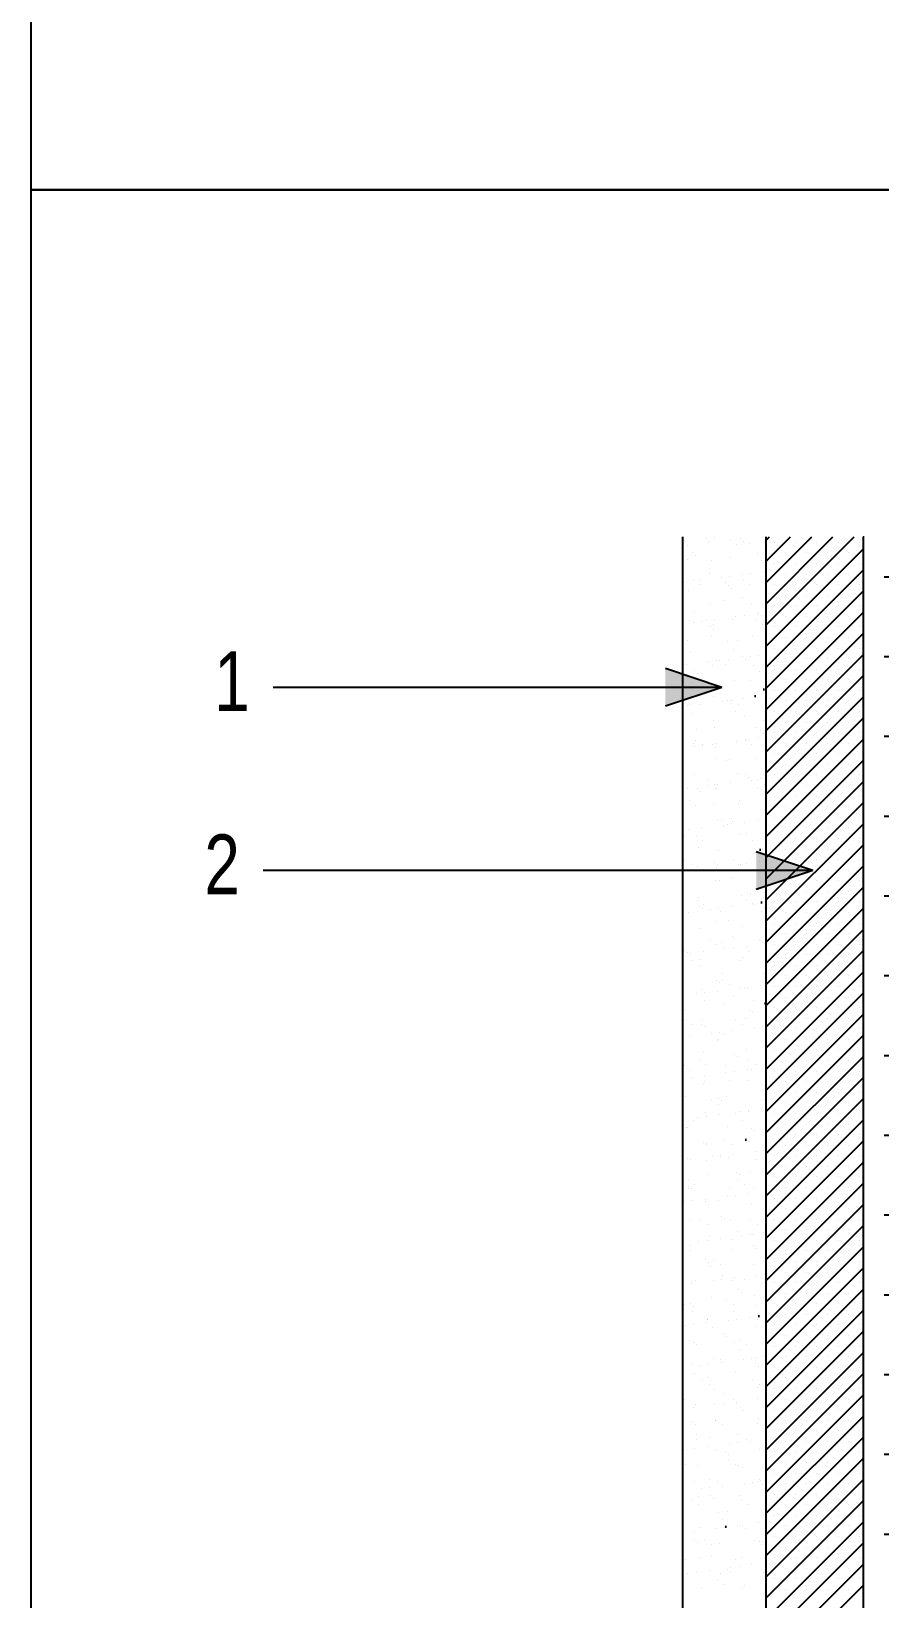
# Model space of a CAD drawing. Header units: millimetres. Extents: x 3395 to 31170, y 2853 to 7104.
# Drawn here: x 3395.3 to 3511.5, y 5265.1 to 5479.7 of the extents above; entities that cross this region are included whole.
import ezdxf

# ---------------------------------------------------------------- set-up
doc = ezdxf.new("R2010")
doc.units = ezdxf.units.MM
doc.linetypes.add('DASHED', pattern=[19.05, 12.7, -6.35])
doc.linetypes.add('SOLID_LINE', pattern=[0])
doc.layers.add('AHAT', color=4, linetype='Continuous', lineweight=30)
for name, color, linetype in [('KIRMIM', 1, 'Continuous'), ('MIMARI', 2, 'SOLID_LINE'), ('YAZI', 7, 'Continuous')]:
    doc.layers.add(name, color=color, linetype=linetype)
doc.styles.add('2', font='wturkce.shx', dxfattribs={"height": 0.2})

msp = doc.modelspace()

# ---------------------------------------------------------------- hatches: boundary and pattern name
at = {"layer": 'AHAT', "linetype": 'Continuous'}
h = msp.add_hatch(dxfattribs=at)
h.set_pattern_fill('AR-SAND,_I', color=256, scale=10.919483, style=2)
h.set_pattern_definition([(37.5, (-5190.734, 1700.637), (-0.687855, 21.03992), [0, -16.597614, 0, -18.56312, 0, -17.74416]), (7.5, (-5190.734, 1700.637), (19.32505, 30.816375), [0, -8.953976, 0, -14.95969, 0, -5.732728]), (327.5, (-5204.165, 1700.637), (34.004818, 0.061794), [0, -5.45974, 0, -19.65507, 0, -25.660784]), (317.5, (-5204.165, 1700.637), (32.82535, 9.58376), [0, -2.72987, 0, -12.88499, 0, -14.7413])])
edge = h.paths.add_edge_path()
edge.add_line((3484.47, 5174.59), (3495.9, 5174.59))
edge.add_line((3473.28, 5187.65), (3473.28, 5174.59))
edge.add_line((3473.28, 5187.65), (3484.47, 5187.65))
edge.add_line((3484.47, 5422.03), (3495.9, 5422.03))
edge.add_line((3473.28, 5174.59), (3484.47, 5174.59))
edge.add_line((3484.47, 5422.03), (3484.47, 5174.59))
edge.add_line((3495.9, 5422.03), (3495.9, 5174.9))
at = {"layer": 'KIRMIM', "linetype": 'Continuous'}
h = msp.add_hatch(dxfattribs=at)
h.set_pattern_fill('CROSS,_I', color=256, scale=21.838965, style=2)
h.set_pattern_definition([(0, (-5190.7337, 1692.3864), (5.4597413, 5.4597413), [2.7298707, -8.189612]), (90, (-5189.369, 1691.0215), (-5.4597413, 5.4597413), [2.7298707, -8.189612])])
edge = h.paths.add_edge_path()
edge.add_line((3616.93, 5413.77), (3616.93, 5172.73))
edge.add_line((3509.22, 5413.77), (3509.22, 5166.65))
at = {"layer": 'MIMARI', "linetype": 'Continuous'}
for points in [[(3482.15, 5392.44), (3482.15, 5387.28), (3489.89, 5389.86)], [(3494.58, 5367.37), (3494.58, 5362.21), (3502.32, 5364.79)]]:
    msp.add_hatch(color=256, dxfattribs=at).paths.add_polyline_path(points)

# ---------------------------------------------------------------- linework, layer by layer
at = {"layer": 'KIRMIM', "linetype": 'DASHED', "ltscale": 100}
for p, q in [((3484.47, 5410.47), (3484.47, 5174.59)), ((3495.9, 5410.47), (3495.9, 5174.9))]:
    msp.add_line(p, q, dxfattribs=at)
at = {"layer": 'MIMARI', "linetype": 'Continuous'}
for p, q in [((3484.81, 5409.91), (3484.81, 5409.91)), ((3485.15, 5409.36), (3485.15, 5409.36)), ((3487.78, 5410.3), (3487.78, 5410.3)), ((3488.08, 5409.66), (3488.08, 5409.66)), ((3488.92, 5410.45), (3488.92, 5410.45)), ((3491.03, 5409.95), (3491.03, 5409.95)), ((3491.95, 5409.37), (3491.95, 5409.37)), ((3492.47, 5410.24), (3492.47, 5410.24)), ((3492.87, 5409.87), (3492.87, 5409.87)), ((3493.66, 5409.63), (3493.66, 5409.63)), ((3495.9, 5407.08), (3499.3, 5410.47)), ((3495.9, 5404.18), (3502.19, 5410.47)), ((3495.9, 5401.28), (3505.09, 5410.47)), ((3495.9, 5398.39), (3507.99, 5410.47)), ((3495.9, 5409.97), (3496.4, 5410.47)), ((3495.9, 5395.49), (3509.22, 5408.81)), ((3497.11, 5409.73), (3497.11, 5409.73)), ((3500, 5409.73), (3500, 5409.73)), ((3502.9, 5409.73), (3502.9, 5409.73)), ((3505.8, 5409.73), (3505.8, 5409.73)), ((3508.69, 5409.73), (3508.69, 5409.73)), ((3485.13, 5407.4), (3485.13, 5407.4)), ((3485.9, 5408.32), (3485.9, 5408.32)), ((3486.3, 5407.96), (3486.3, 5407.96)), ((3488.47, 5407.24), (3488.47, 5407.24)), ((3491.03, 5407.61), (3491.03, 5407.61)), ((3494.77, 5408.13), (3494.77, 5408.13)), ((3495.27, 5407.26), (3495.27, 5407.26)), ((3497.11, 5406.83), (3497.11, 5406.83)), ((3498.56, 5408.28), (3498.56, 5408.28)), ((3500, 5406.83), (3500, 5406.83)), ((3501.45, 5408.28), (3501.45, 5408.28)), ((3502.9, 5406.83), (3502.9, 5406.83)), ((3504.35, 5408.28), (3504.35, 5408.28)), ((3505.8, 5406.83), (3505.8, 5406.83)), ((3507.24, 5408.28), (3507.24, 5408.28)), ((3508.69, 5406.83), (3508.69, 5406.83)), ((3485.05, 5404.29), (3485.05, 5404.29)), ((3485.99, 5404.47), (3485.99, 5404.47)), ((3486.83, 5404.52), (3486.83, 5404.52)), ((3488.2, 5406.21), (3488.2, 5406.21)), ((3488.21, 5405.45), (3488.21, 5405.45)), ((3489.79, 5404.91), (3489.79, 5404.91)), ((3490.38, 5404.22), (3490.38, 5404.22)), ((3490.93, 5405.06), (3490.93, 5405.06)), ((3492.71, 5405.29), (3492.71, 5405.29)), ((3492.79, 5404.49), (3492.79, 5404.49)), ((3493.8, 5405.42), (3493.8, 5405.42)), ((3495.67, 5405.68), (3495.67, 5405.68)), ((3495.9, 5392.6), (3509.22, 5405.91)), ((3498.56, 5405.38), (3498.56, 5405.38)), ((3501.45, 5405.38), (3501.45, 5405.38)), ((3504.35, 5405.38), (3504.35, 5405.38)), ((3507.24, 5405.38), (3507.24, 5405.38)), ((3485.27, 5403.19), (3485.27, 5403.19)), ((3486.91, 5403.89), (3486.91, 5403.89)), ((3490.78, 5403.85), (3490.78, 5403.85)), ((3491.17, 5403.4), (3491.17, 5403.4)), ((3492.68, 5402.11), (3492.68, 5402.11)), ((3493.71, 5403.9), (3493.71, 5403.9)), ((3495.9, 5389.7), (3509.22, 5403.02)), ((3497.11, 5403.94), (3497.11, 5403.94)), ((3498.56, 5402.49), (3498.56, 5402.49)), ((3500, 5403.94), (3500, 5403.94)), ((3501.45, 5402.49), (3501.45, 5402.49)), ((3502.9, 5403.94), (3502.9, 5403.94)), ((3504.35, 5402.49), (3504.35, 5402.49)), ((3505.8, 5403.94), (3505.8, 5403.94)), ((3507.24, 5402.49), (3507.24, 5402.49)), ((3508.69, 5403.94), (3508.69, 5403.94)), ((3486.11, 5400.2), (3486.11, 5400.2)), ((3488.35, 5401.24), (3488.35, 5401.24)), ((3490.23, 5401.77), (3490.23, 5401.77)), ((3493.94, 5401.21), (3493.94, 5401.21)), ((3494.85, 5400.12), (3494.85, 5400.12)), ((3495.9, 5386.81), (3509.22, 5400.12)), ((3497.11, 5401.04), (3497.11, 5401.04)), ((3500, 5401.04), (3500, 5401.04)), ((3502.9, 5401.04), (3502.9, 5401.04)), ((3505.8, 5401.04), (3505.8, 5401.04)), ((3508.69, 5401.04), (3508.69, 5401.04)), ((3485.41, 5398.98), (3485.41, 5398.98)), ((3485.93, 5398.75), (3485.93, 5398.75)), ((3487.06, 5398.9), (3487.06, 5398.9)), ((3487.76, 5399), (3487.76, 5399)), ((3488.29, 5398.2), (3488.29, 5398.2)), ((3488.68, 5398.42), (3488.68, 5398.42)), ((3488.69, 5397.84), (3488.69, 5397.84)), ((3488.84, 5399.13), (3488.84, 5399.13)), ((3491.3, 5399.19), (3491.3, 5399.19)), ((3491.81, 5399.52), (3491.81, 5399.52)), ((3492.94, 5399.67), (3492.94, 5399.67)), ((3494.56, 5399.02), (3494.56, 5399.02)), ((3494.72, 5399.9), (3494.72, 5399.9)), ((3495.26, 5399.75), (3495.26, 5399.75)), ((3495.48, 5398.43), (3495.48, 5398.43)), ((3497.11, 5398.15), (3497.11, 5398.15)), ((3498.56, 5399.59), (3498.56, 5399.59)), ((3500, 5398.15), (3500, 5398.15)), ((3501.45, 5399.59), (3501.45, 5399.59)), ((3502.9, 5398.15), (3502.9, 5398.15)), ((3504.35, 5399.59), (3504.35, 5399.59)), ((3505.8, 5398.15), (3505.8, 5398.15)), ((3507.24, 5399.59), (3507.24, 5399.59)), ((3508.69, 5398.15), (3508.69, 5398.15)), ((3485.19, 5396.29), (3485.19, 5396.29)), ((3488.49, 5397.03), (3488.49, 5397.03)), ((3490.59, 5396.09), (3490.59, 5396.09)), ((3491.99, 5396.31), (3491.99, 5396.31)), ((3494.08, 5397.01), (3494.08, 5397.01)), ((3495.9, 5383.91), (3509.22, 5397.23)), ((3498.56, 5396.7), (3498.56, 5396.7)), ((3501.45, 5396.7), (3501.45, 5396.7)), ((3504.35, 5396.7), (3504.35, 5396.7)), ((3507.24, 5396.7), (3507.24, 5396.7)), ((3485.54, 5394.77), (3485.54, 5394.77)), ((3489.08, 5393.51), (3489.08, 5393.51)), ((3489.52, 5393.54), (3489.52, 5393.54)), ((3490.85, 5393.74), (3490.85, 5393.74)), ((3491.44, 5394.99), (3491.44, 5394.99)), ((3492.76, 5394.1), (3492.76, 5394.1)), ((3493.17, 5393.73), (3493.17, 5393.73)), ((3493.82, 5394.13), (3493.82, 5394.13)), ((3494.96, 5394.28), (3494.96, 5394.28)), ((3495.9, 5381.02), (3509.22, 5394.33)), ((3497.11, 5395.25), (3497.11, 5395.25)), ((3498.56, 5393.8), (3498.56, 5393.8)), ((3500, 5395.25), (3500, 5395.25)), ((3501.45, 5393.8), (3501.45, 5393.8)), ((3502.9, 5395.25), (3502.9, 5395.25)), ((3504.35, 5393.8), (3504.35, 5393.8)), ((3505.8, 5395.25), (3505.8, 5395.25)), ((3507.24, 5393.8), (3507.24, 5393.8)), ((3508.69, 5395.25), (3508.69, 5395.25)), ((3489.89, 5389.86), (3482.15, 5392.44)), ((3484.98, 5392.97), (3484.98, 5392.97)), ((3486.2, 5392.19), (3486.2, 5392.19)), ((3486.6, 5391.82), (3486.6, 5391.82)), ((3487.94, 5393.36), (3487.94, 5393.36)), ((3488.63, 5392.83), (3488.63, 5392.83)), ((3490.44, 5392.95), (3490.44, 5392.95)), ((3494.21, 5392.8), (3494.21, 5392.8)), ((3495.07, 5391.99), (3495.07, 5391.99)), ((3495.9, 5378.12), (3509.22, 5391.44)), ((3497.11, 5392.36), (3497.11, 5392.36)), ((3500, 5392.36), (3500, 5392.36)), ((3502.9, 5392.36), (3502.9, 5392.36)), ((3505.8, 5392.36), (3505.8, 5392.36)), ((3508.69, 5392.36), (3508.69, 5392.36)), ((3489.89, 5389.86), (3428.43, 5389.86)), ((3489.89, 5389.86), (3482.15, 5387.28)), ((3485.68, 5390.57), (3485.68, 5390.57)), ((3486.96, 5390.82), (3486.96, 5390.82)), ((3488.5, 5390.08), (3488.5, 5390.08)), ((3491.58, 5390.78), (3491.58, 5390.78)), ((3493.76, 5390.84), (3493.76, 5390.84)), ((3497.11, 5389.46), (3497.11, 5389.46)), ((3498.56, 5390.91), (3498.56, 5390.91)), ((3500, 5389.46), (3500, 5389.46)), ((3501.45, 5390.91), (3501.45, 5390.91)), ((3502.9, 5389.46), (3502.9, 5389.46)), ((3504.35, 5390.91), (3504.35, 5390.91)), ((3505.8, 5389.46), (3505.8, 5389.46)), ((3507.24, 5390.91), (3507.24, 5390.91)), ((3508.69, 5389.46), (3508.69, 5389.46)), ((3484.48, 5388.06), (3484.48, 5388.06)), ((3485.21, 5387.34), (3485.21, 5387.34)), ((3485.4, 5387.47), (3485.4, 5387.47)), ((3486.99, 5387.58), (3486.99, 5387.58)), ((3488.76, 5388.62), (3488.76, 5388.62)), ((3489.96, 5387.97), (3489.96, 5387.97)), ((3490.68, 5388.08), (3490.68, 5388.08)), ((3491.08, 5387.72), (3491.08, 5387.72)), ((3491.09, 5388.12), (3491.09, 5388.12)), ((3491.28, 5388.07), (3491.28, 5388.07)), ((3492.21, 5387.48), (3492.21, 5387.48)), ((3492.87, 5388.35), (3492.87, 5388.35)), ((3494.35, 5388.59), (3494.35, 5388.59)), ((3495.83, 5388.74), (3495.83, 5388.74)), ((3495.9, 5375.23), (3509.22, 5388.54)), ((3498.56, 5388.01), (3498.56, 5388.01)), ((3501.45, 5388.01), (3501.45, 5388.01)), ((3504.35, 5388.01), (3504.35, 5388.01)), ((3507.24, 5388.01), (3507.24, 5388.01)), ((3484.51, 5385.8), (3484.51, 5385.8)), ((3485.82, 5386.36), (3485.82, 5386.36)), ((3488.72, 5385.36), (3488.72, 5385.36)), ((3491.72, 5386.57), (3491.72, 5386.57)), ((3492.98, 5385.97), (3492.98, 5385.97)), ((3495.52, 5385.37), (3495.52, 5385.37)), ((3495.9, 5372.33), (3509.22, 5385.64)), ((3497.11, 5386.56), (3497.11, 5386.56)), ((3498.56, 5385.12), (3498.56, 5385.12)), ((3500, 5386.56), (3500, 5386.56)), ((3501.45, 5385.12), (3501.45, 5385.12)), ((3502.9, 5386.56), (3502.9, 5386.56)), ((3504.35, 5385.12), (3504.35, 5385.12)), ((3505.8, 5386.56), (3505.8, 5386.56)), ((3507.24, 5385.12), (3507.24, 5385.12)), ((3508.69, 5386.56), (3508.69, 5386.56)), ((3486.41, 5384.06), (3486.41, 5384.06)), ((3488.9, 5384.41), (3488.9, 5384.41)), ((3494.49, 5384.38), (3494.49, 5384.38)), ((3494.88, 5382.96), (3494.88, 5382.96)), ((3495.15, 5383.98), (3495.15, 5383.98)), ((3495.55, 5383.61), (3495.55, 5383.61)), ((3497.11, 5383.67), (3497.11, 5383.67)), ((3500, 5383.67), (3500, 5383.67)), ((3502.9, 5383.67), (3502.9, 5383.67)), ((3505.8, 5383.67), (3505.8, 5383.67)), ((3508.69, 5383.67), (3508.69, 5383.67)), ((3485.96, 5382.15), (3485.96, 5382.15)), ((3486.09, 5381.8), (3486.09, 5381.8)), ((3486.25, 5382.59), (3486.25, 5382.59)), ((3487.17, 5382), (3487.17, 5382)), ((3487.23, 5381.95), (3487.23, 5381.95)), ((3488.59, 5382.07), (3488.59, 5382.07)), ((3488.99, 5381.7), (3488.99, 5381.7)), ((3489, 5382.19), (3489, 5382.19)), ((3491.86, 5382.36), (3491.86, 5382.36)), ((3491.97, 5382.58), (3491.97, 5382.58)), ((3493.05, 5382.6), (3493.05, 5382.6)), ((3493.11, 5382.73), (3493.11, 5382.73)), ((3493.97, 5382.01), (3493.97, 5382.01)), ((3495.9, 5369.43), (3509.22, 5382.75)), ((3497.11, 5380.77), (3497.11, 5380.77)), ((3498.56, 5382.22), (3498.56, 5382.22)), ((3500, 5380.77), (3500, 5380.77)), ((3501.45, 5382.22), (3501.45, 5382.22)), ((3502.9, 5380.77), (3502.9, 5380.77)), ((3504.35, 5382.22), (3504.35, 5382.22)), ((3505.8, 5380.77), (3505.8, 5380.77)), ((3507.24, 5382.22), (3507.24, 5382.22)), ((3508.69, 5380.77), (3508.69, 5380.77)), ((3489.04, 5380.2), (3489.04, 5380.2)), ((3490.48, 5379.89), (3490.48, 5379.89)), ((3490.89, 5379.96), (3490.89, 5379.96)), ((3494.63, 5380.17), (3494.63, 5380.17)), ((3495.9, 5366.54), (3509.22, 5379.85)), ((3498.56, 5379.33), (3498.56, 5379.33)), ((3501.45, 5379.33), (3501.45, 5379.33)), ((3504.35, 5379.33), (3504.35, 5379.33)), ((3507.24, 5379.33), (3507.24, 5379.33)), ((3486.09, 5377.94), (3486.09, 5377.94)), ((3488.01, 5377.12), (3488.01, 5377.12)), ((3488.1, 5376.42), (3488.1, 5376.42)), ((3488.93, 5376.53), (3488.93, 5376.53)), ((3489.24, 5376.57), (3489.24, 5376.57)), ((3491.02, 5376.8), (3491.02, 5376.8)), ((3491.99, 5378.15), (3491.99, 5378.15)), ((3493.06, 5377.96), (3493.06, 5377.96)), ((3493.47, 5377.6), (3493.47, 5377.6)), ((3493.98, 5377.19), (3493.98, 5377.19)), ((3494.81, 5377.13), (3494.81, 5377.13)), ((3495.12, 5377.34), (3495.12, 5377.34)), ((3495.73, 5376.54), (3495.73, 5376.54)), ((3495.9, 5363.64), (3509.22, 5376.96)), ((3497.11, 5377.88), (3497.11, 5377.88)), ((3498.56, 5376.43), (3498.56, 5376.43)), ((3500, 5377.88), (3500, 5377.88)), ((3501.45, 5376.43), (3501.45, 5376.43)), ((3502.9, 5377.88), (3502.9, 5377.88)), ((3504.35, 5376.43), (3504.35, 5376.43)), ((3505.8, 5377.88), (3505.8, 5377.88)), ((3507.24, 5376.43), (3507.24, 5376.43)), ((3508.69, 5377.88), (3508.69, 5377.88)), ((3485.14, 5376.02), (3485.14, 5376.02)), ((3485.45, 5374.41), (3485.45, 5374.41)), ((3486.5, 5376.05), (3486.5, 5376.05)), ((3486.9, 5375.68), (3486.9, 5375.68)), ((3489.18, 5375.99), (3489.18, 5375.99)), ((3492.25, 5374.42), (3492.25, 5374.42)), ((3494.76, 5375.97), (3494.76, 5375.97)), ((3495.37, 5375.85), (3495.37, 5375.85)), ((3497.11, 5374.98), (3497.11, 5374.98)), ((3500, 5374.98), (3500, 5374.98)), ((3502.9, 5374.98), (3502.9, 5374.98)), ((3505.8, 5374.98), (3505.8, 5374.98)), ((3508.69, 5374.98), (3508.69, 5374.98)), ((3486.23, 5373.73), (3486.23, 5373.73)), ((3488.8, 5373.94), (3488.8, 5373.94)), ((3492.13, 5373.95), (3492.13, 5373.95)), ((3495.9, 5360.75), (3509.22, 5374.06)), ((3497.11, 5372.09), (3497.11, 5372.09)), ((3498.56, 5373.53), (3498.56, 5373.53)), ((3500, 5372.09), (3500, 5372.09)), ((3501.45, 5373.53), (3501.45, 5373.53)), ((3502.9, 5372.09), (3502.9, 5372.09)), ((3504.35, 5373.53), (3504.35, 5373.53)), ((3505.8, 5372.09), (3505.8, 5372.09)), ((3507.24, 5373.53), (3507.24, 5373.53)), ((3508.69, 5372.09), (3508.69, 5372.09)), ((3485.38, 5370.4), (3485.38, 5370.4)), ((3487.15, 5370.64), (3487.15, 5370.64)), ((3489.31, 5371.79), (3489.31, 5371.79)), ((3489.77, 5371.65), (3489.77, 5371.65)), ((3490.12, 5371.03), (3490.12, 5371.03)), ((3490.7, 5371.06), (3490.7, 5371.06)), ((3490.97, 5371.95), (3490.97, 5371.95)), ((3491.25, 5371.18), (3491.25, 5371.18)), ((3491.38, 5371.58), (3491.38, 5371.58)), ((3493.03, 5371.41), (3493.03, 5371.41)), ((3494.9, 5371.76), (3494.9, 5371.76)), ((3495.9, 5357.85), (3509.22, 5371.17)), ((3498.56, 5370.64), (3498.56, 5370.64)), ((3501.45, 5370.64), (3501.45, 5370.64)), ((3504.35, 5370.64), (3504.35, 5370.64)), ((3507.24, 5370.64), (3507.24, 5370.64)), ((3484.81, 5369.66), (3484.81, 5369.66)), ((3486.37, 5369.53), (3486.37, 5369.53)), ((3486.71, 5367.92), (3486.71, 5367.92)), ((3487.21, 5368.94), (3487.21, 5368.94)), ((3492.27, 5369.74), (3492.27, 5369.74)), ((3493.28, 5369.84), (3493.28, 5369.84)), ((3494.01, 5368.95), (3494.01, 5368.95)), ((3495.45, 5367.84), (3495.45, 5367.84)), ((3495.9, 5354.96), (3509.22, 5368.27)), ((3497.11, 5369.19), (3497.11, 5369.19)), ((3498.56, 5367.74), (3498.56, 5367.74)), ((3500, 5369.19), (3500, 5369.19)), ((3501.45, 5367.74), (3501.45, 5367.74)), ((3502.9, 5369.19), (3502.9, 5369.19)), ((3504.35, 5367.74), (3504.35, 5367.74)), ((3505.8, 5369.19), (3505.8, 5369.19)), ((3507.24, 5367.74), (3507.24, 5367.74)), ((3508.69, 5369.19), (3508.69, 5369.19)), ((3484.74, 5366.17), (3484.74, 5366.17)), ((3488.88, 5365.93), (3488.88, 5365.93)), ((3489.45, 5367.58), (3489.45, 5367.58)), ((3491.54, 5366.18), (3491.54, 5366.18)), ((3492.13, 5365.64), (3492.13, 5365.64)), ((3492.46, 5365.59), (3492.46, 5365.59)), ((3493.27, 5365.79), (3493.27, 5365.79)), ((3502.32, 5364.79), (3494.58, 5367.37)), ((3495.04, 5367.55), (3495.04, 5367.55)), ((3495.04, 5366.02), (3495.04, 5366.02)), ((3495.85, 5367.48), (3495.85, 5367.48)), ((3497.11, 5366.3), (3497.11, 5366.3)), ((3500, 5366.3), (3500, 5366.3)), ((3502.9, 5366.3), (3502.9, 5366.3)), ((3505.8, 5366.3), (3505.8, 5366.3)), ((3508.69, 5366.3), (3508.69, 5366.3)), ((3502.32, 5364.79), (3427.07, 5364.79)), ((3485.66, 5365.58), (3485.66, 5365.58)), ((3486.25, 5364.86), (3486.25, 5364.86)), ((3486.51, 5365.32), (3486.51, 5365.32)), ((3487.39, 5365.01), (3487.39, 5365.01)), ((3488.97, 5363.47), (3488.97, 5363.47)), ((3489.16, 5365.25), (3489.16, 5365.25)), ((3489.29, 5365.56), (3489.29, 5365.56)), ((3491.19, 5363.82), (3491.19, 5363.82)), ((3492.41, 5365.53), (3492.41, 5365.53)), ((3502.32, 5364.79), (3494.58, 5362.21)), ((3495.77, 5363.48), (3495.77, 5363.48)), ((3495.9, 5352.06), (3509.22, 5365.38)), ((3498.56, 5364.85), (3498.56, 5364.85)), ((3501.45, 5364.85), (3501.45, 5364.85)), ((3504.35, 5364.85), (3504.35, 5364.85)), ((3507.24, 5364.85), (3507.24, 5364.85)), ((3484.62, 5361.9), (3484.62, 5361.9)), ((3489.59, 5363.37), (3489.59, 5363.37)), ((3492.54, 5361.32), (3492.54, 5361.32)), ((3493.36, 5361.83), (3493.36, 5361.83)), ((3493.76, 5361.46), (3493.76, 5361.46)), ((3495.18, 5363.34), (3495.18, 5363.34)), ((3495.9, 5349.17), (3509.22, 5362.48)), ((3497.11, 5363.4), (3497.11, 5363.4)), ((3498.56, 5361.95), (3498.56, 5361.95)), ((3500, 5363.4), (3500, 5363.4)), ((3501.45, 5361.95), (3501.45, 5361.95)), ((3502.9, 5363.4), (3502.9, 5363.4)), ((3504.35, 5361.95), (3504.35, 5361.95)), ((3505.8, 5363.4), (3505.8, 5363.4)), ((3507.24, 5361.95), (3507.24, 5361.95)), ((3508.69, 5363.4), (3508.69, 5363.4)), ((3486.5, 5360.7), (3486.5, 5360.7)), ((3486.64, 5361.11), (3486.64, 5361.11)), ((3486.8, 5359.91), (3486.8, 5359.91)), ((3487.2, 5359.54), (3487.2, 5359.54)), ((3487.42, 5360.11), (3487.42, 5360.11)), ((3488.27, 5359.47), (3488.27, 5359.47)), ((3489.4, 5359.62), (3489.4, 5359.62)), ((3489.73, 5359.16), (3489.73, 5359.16)), ((3491.18, 5359.86), (3491.18, 5359.86)), ((3493.3, 5360.71), (3493.3, 5360.71)), ((3494.14, 5360.25), (3494.14, 5360.25)), ((3494.22, 5360.12), (3494.22, 5360.12)), ((3495.28, 5360.4), (3495.28, 5360.4)), ((3495.66, 5359.72), (3495.66, 5359.72)), ((3495.9, 5346.27), (3509.22, 5359.59)), ((3497.11, 5360.5), (3497.11, 5360.5)), ((3500, 5360.5), (3500, 5360.5)), ((3502.9, 5360.5), (3502.9, 5360.5)), ((3505.8, 5360.5), (3505.8, 5360.5)), ((3508.69, 5360.5), (3508.69, 5360.5)), ((3485.3, 5359.08), (3485.3, 5359.08)), ((3489.1, 5357.8), (3489.1, 5357.8)), ((3490.74, 5358), (3490.74, 5358)), ((3492.68, 5357.11), (3492.68, 5357.11)), ((3495.31, 5359.13), (3495.31, 5359.13)), ((3497.11, 5357.61), (3497.11, 5357.61)), ((3498.56, 5359.06), (3498.56, 5359.06)), ((3500, 5357.61), (3500, 5357.61)), ((3501.45, 5359.06), (3501.45, 5359.06)), ((3502.9, 5357.61), (3502.9, 5357.61)), ((3504.35, 5359.06), (3504.35, 5359.06)), ((3505.8, 5357.61), (3505.8, 5357.61)), ((3507.24, 5359.06), (3507.24, 5359.06)), ((3508.69, 5357.61), (3508.69, 5357.61)), ((3486.78, 5356.9), (3486.78, 5356.9)), ((3488.26, 5355.23), (3488.26, 5355.23)), ((3489.87, 5354.95), (3489.87, 5354.95)), ((3491.27, 5355.81), (3491.27, 5355.81)), ((3491.67, 5355.44), (3491.67, 5355.44)), ((3495.07, 5355.24), (3495.07, 5355.24)), ((3495.45, 5354.93), (3495.45, 5354.93)), ((3495.9, 5343.38), (3509.22, 5356.69)), ((3498.56, 5356.16), (3498.56, 5356.16)), ((3501.45, 5356.16), (3501.45, 5356.16)), ((3504.35, 5356.16), (3504.35, 5356.16)), ((3507.24, 5356.16), (3507.24, 5356.16)), ((3484.71, 5353.89), (3484.71, 5353.89)), ((3485.11, 5353.52), (3485.11, 5353.52)), ((3485.54, 5353.46), (3485.54, 5353.46)), ((3487.31, 5353.69), (3487.31, 5353.69)), ((3489.19, 5354.64), (3489.19, 5354.64)), ((3490.28, 5354.08), (3490.28, 5354.08)), ((3491.42, 5354.23), (3491.42, 5354.23)), ((3492.82, 5352.91), (3492.82, 5352.91)), ((3493.19, 5354.47), (3493.19, 5354.47)), ((3493.57, 5353.7), (3493.57, 5353.7)), ((3495.9, 5340.48), (3509.22, 5353.79)), ((3497.11, 5354.71), (3497.11, 5354.71)), ((3498.56, 5353.27), (3498.56, 5353.27)), ((3500, 5354.71), (3500, 5354.71)), ((3501.45, 5353.27), (3501.45, 5353.27)), ((3502.9, 5354.71), (3502.9, 5354.71)), ((3504.35, 5353.27), (3504.35, 5353.27)), ((3505.8, 5354.71), (3505.8, 5354.71)), ((3507.24, 5353.27), (3507.24, 5353.27)), ((3508.69, 5354.71), (3508.69, 5354.71)), ((3485.7, 5352.52), (3485.7, 5352.52)), ((3486.92, 5352.69), (3486.92, 5352.69)), ((3487.01, 5351.78), (3487.01, 5351.78)), ((3490, 5350.75), (3490, 5350.75)), ((3492.5, 5352.53), (3492.5, 5352.53)), ((3495.59, 5350.72), (3495.59, 5350.72)), ((3495.75, 5351.71), (3495.75, 5351.71)), ((3495.9, 5337.58), (3509.22, 5350.9)), ((3497.11, 5351.82), (3497.11, 5351.82)), ((3500, 5351.82), (3500, 5351.82)), ((3502.9, 5351.82), (3502.9, 5351.82)), ((3505.8, 5351.82), (3505.8, 5351.82)), ((3508.69, 5351.82), (3508.69, 5351.82)), ((3487.06, 5348.49), (3487.06, 5348.49)), ((3489.18, 5349.79), (3489.18, 5349.79)), ((3489.59, 5349.42), (3489.59, 5349.42)), ((3490.03, 5349.76), (3490.03, 5349.76)), ((3490.95, 5349.18), (3490.95, 5349.18)), ((3492.29, 5348.69), (3492.29, 5348.69)), ((3492.96, 5348.7), (3492.96, 5348.7)), ((3493.43, 5348.84), (3493.43, 5348.84)), ((3495.21, 5349.08), (3495.21, 5349.08)), ((3497.11, 5348.92), (3497.11, 5348.92)), ((3498.56, 5350.37), (3498.56, 5350.37)), ((3500, 5348.92), (3500, 5348.92)), ((3501.45, 5350.37), (3501.45, 5350.37)), ((3502.9, 5348.92), (3502.9, 5348.92)), ((3504.35, 5350.37), (3504.35, 5350.37)), ((3505.8, 5348.92), (3505.8, 5348.92)), ((3507.24, 5350.37), (3507.24, 5350.37)), ((3508.69, 5348.92), (3508.69, 5348.92)), ((3486.41, 5347.92), (3486.41, 5347.92)), ((3487.46, 5347.05), (3487.46, 5347.05)), ((3487.55, 5348.07), (3487.55, 5348.07)), ((3489.33, 5348.3), (3489.33, 5348.3)), ((3490.14, 5346.54), (3490.14, 5346.54)), ((3491.49, 5347.68), (3491.49, 5347.68)), ((3494.26, 5347.06), (3494.26, 5347.06)), ((3495.73, 5346.51), (3495.73, 5346.51)), ((3495.9, 5334.69), (3509.22, 5348)), ((3498.56, 5347.48), (3498.56, 5347.48)), ((3501.45, 5347.48), (3501.45, 5347.48)), ((3504.35, 5347.48), (3504.35, 5347.48)), ((3507.24, 5347.48), (3507.24, 5347.48)), ((3484.92, 5345.76), (3484.92, 5345.76)), ((3484.99, 5344.28), (3484.99, 5344.28)), ((3487.19, 5344.28), (3487.19, 5344.28)), ((3491.79, 5344.29), (3491.79, 5344.29)), ((3493.09, 5344.49), (3493.09, 5344.49)), ((3493.66, 5345.69), (3493.66, 5345.69)), ((3494.06, 5345.32), (3494.06, 5345.32)), ((3495.9, 5331.79), (3509.22, 5345.11)), ((3497.11, 5346.03), (3497.11, 5346.03)), ((3498.56, 5344.58), (3498.56, 5344.58)), ((3500, 5346.03), (3500, 5346.03)), ((3501.45, 5344.58), (3501.45, 5344.58)), ((3502.9, 5346.03), (3502.9, 5346.03)), ((3504.35, 5344.58), (3504.35, 5344.58)), ((3505.8, 5346.03), (3505.8, 5346.03)), ((3507.24, 5344.58), (3507.24, 5344.58)), ((3508.69, 5346.03), (3508.69, 5346.03)), ((3484.56, 5342.26), (3484.56, 5342.26)), ((3485.46, 5342.14), (3485.46, 5342.14)), ((3485.91, 5343.69), (3485.91, 5343.69)), ((3487.09, 5343.77), (3487.09, 5343.77)), ((3487.5, 5343.4), (3487.5, 5343.4)), ((3488.43, 5342.53), (3488.43, 5342.53)), ((3489.56, 5342.68), (3489.56, 5342.68)), ((3490.28, 5342.33), (3490.28, 5342.33)), ((3491.34, 5342.91), (3491.34, 5342.91)), ((3492.71, 5343.71), (3492.71, 5343.71)), ((3494.31, 5343.31), (3494.31, 5343.31)), ((3495.44, 5343.46), (3495.44, 5343.46)), ((3495.86, 5342.3), (3495.86, 5342.3)), ((3495.9, 5328.9), (3509.22, 5342.21)), ((3497.11, 5343.13), (3497.11, 5343.13)), ((3500, 5343.13), (3500, 5343.13)), ((3502.9, 5343.13), (3502.9, 5343.13)), ((3505.8, 5343.13), (3505.8, 5343.13)), ((3508.69, 5343.13), (3508.69, 5343.13)), ((3487.33, 5340.07), (3487.33, 5340.07)), ((3489.23, 5341.58), (3489.23, 5341.58)), ((3489.4, 5341.66), (3489.4, 5341.66)), ((3493.23, 5340.28), (3493.23, 5340.28)), ((3497.11, 5340.24), (3497.11, 5340.24)), ((3498.56, 5341.68), (3498.56, 5341.68)), ((3500, 5340.24), (3500, 5340.24)), ((3501.45, 5341.68), (3501.45, 5341.68)), ((3502.9, 5340.24), (3502.9, 5340.24)), ((3504.35, 5341.68), (3504.35, 5341.68)), ((3505.8, 5340.24), (3505.8, 5340.24)), ((3507.24, 5341.68), (3507.24, 5341.68)), ((3508.69, 5340.24), (3508.69, 5340.24)), ((3484.7, 5338.05), (3484.7, 5338.05)), ((3485.01, 5337.75), (3485.01, 5337.75)), ((3486.76, 5338.81), (3486.76, 5338.81)), ((3487.68, 5338.23), (3487.68, 5338.23)), ((3490.42, 5338.12), (3490.42, 5338.12)), ((3491.57, 5339.67), (3491.57, 5339.67)), ((3491.97, 5339.3), (3491.97, 5339.3)), ((3493.56, 5338.82), (3493.56, 5338.82)), ((3494.48, 5338.24), (3494.48, 5338.24)), ((3495.9, 5326), (3509.22, 5339.32)), ((3498.56, 5338.79), (3498.56, 5338.79)), ((3501.45, 5338.79), (3501.45, 5338.79)), ((3504.35, 5338.79), (3504.35, 5338.79)), ((3507.24, 5338.79), (3507.24, 5338.79)), ((3484.56, 5336.37), (3484.56, 5336.37)), ((3485.41, 5337.38), (3485.41, 5337.38)), ((3485.7, 5336.52), (3485.7, 5336.52)), ((3487.31, 5335.64), (3487.31, 5335.64)), ((3487.47, 5335.86), (3487.47, 5335.86)), ((3487.48, 5336.75), (3487.48, 5336.75)), ((3490.44, 5337.14), (3490.44, 5337.14)), ((3490.99, 5336.11), (3490.99, 5336.11)), ((3491.58, 5337.29), (3491.58, 5337.29)), ((3493.35, 5337.53), (3493.35, 5337.53)), ((3493.37, 5336.07), (3493.37, 5336.07)), ((3493.87, 5337.56), (3493.87, 5337.56)), ((3495.9, 5323.11), (3509.22, 5336.42)), ((3497.11, 5337.34), (3497.11, 5337.34)), ((3498.56, 5335.89), (3498.56, 5335.89)), ((3500, 5337.34), (3500, 5337.34)), ((3501.45, 5335.89), (3501.45, 5335.89)), ((3502.9, 5337.34), (3502.9, 5337.34)), ((3504.35, 5335.89), (3504.35, 5335.89)), ((3505.8, 5337.34), (3505.8, 5337.34)), ((3507.24, 5335.89), (3507.24, 5335.89)), ((3508.69, 5337.34), (3508.69, 5337.34)), ((3484.84, 5333.84), (3484.84, 5333.84)), ((3489.48, 5333.65), (3489.48, 5333.65)), ((3490.55, 5333.91), (3490.55, 5333.91)), ((3495.9, 5320.21), (3509.22, 5333.53)), ((3497.11, 5334.45), (3497.11, 5334.45)), ((3500, 5334.45), (3500, 5334.45)), ((3502.9, 5334.45), (3502.9, 5334.45)), ((3505.8, 5334.45), (3505.8, 5334.45)), ((3508.69, 5334.45), (3508.69, 5334.45)), ((3487.61, 5331.65), (3487.61, 5331.65)), ((3488.52, 5333.34), (3488.52, 5333.34)), ((3489.44, 5332.76), (3489.44, 5332.76)), ((3489.49, 5331.36), (3489.49, 5331.36)), ((3489.88, 5333.28), (3489.88, 5333.28)), ((3491.78, 5331.54), (3491.78, 5331.54)), ((3492.45, 5331.75), (3492.45, 5331.75)), ((3493.51, 5331.87), (3493.51, 5331.87)), ((3493.59, 5331.9), (3493.59, 5331.9)), ((3495.32, 5333.36), (3495.32, 5333.36)), ((3495.37, 5332.14), (3495.37, 5332.14)), ((3497.11, 5331.55), (3497.11, 5331.55)), ((3498.56, 5333), (3498.56, 5333)), ((3500, 5331.55), (3500, 5331.55)), ((3501.45, 5333), (3501.45, 5333)), ((3502.9, 5331.55), (3502.9, 5331.55)), ((3504.35, 5333), (3504.35, 5333)), ((3505.8, 5331.55), (3505.8, 5331.55)), ((3507.24, 5333), (3507.24, 5333)), ((3508.69, 5331.55), (3508.69, 5331.55)), ((3484.97, 5329.63), (3484.97, 5329.63)), ((3485.22, 5329.62), (3485.22, 5329.62)), ((3485.95, 5330.63), (3485.95, 5330.63)), ((3486.58, 5330.98), (3486.58, 5330.98)), ((3487.71, 5331.13), (3487.71, 5331.13)), ((3490.69, 5329.71), (3490.69, 5329.71)), ((3492.76, 5330.64), (3492.76, 5330.64)), ((3493.96, 5329.55), (3493.96, 5329.55)), ((3494.36, 5329.18), (3494.36, 5329.18)), ((3495.9, 5317.32), (3509.22, 5330.63)), ((3498.56, 5330.1), (3498.56, 5330.1)), ((3501.45, 5330.1), (3501.45, 5330.1)), ((3504.35, 5330.1), (3504.35, 5330.1)), ((3507.24, 5330.1), (3507.24, 5330.1)), ((3487.39, 5327.63), (3487.39, 5327.63)), ((3487.75, 5327.45), (3487.75, 5327.45)), ((3487.8, 5327.26), (3487.8, 5327.26)), ((3490.28, 5327.87), (3490.28, 5327.87)), ((3491.2, 5327.29), (3491.2, 5327.29)), ((3493.64, 5327.66), (3493.64, 5327.66)), ((3495.9, 5314.42), (3509.22, 5327.74)), ((3497.11, 5328.65), (3497.11, 5328.65)), ((3498.56, 5327.21), (3498.56, 5327.21)), ((3500, 5328.65), (3500, 5328.65)), ((3501.45, 5327.21), (3501.45, 5327.21)), ((3502.9, 5328.65), (3502.9, 5328.65)), ((3504.35, 5327.21), (3504.35, 5327.21)), ((3505.8, 5328.65), (3505.8, 5328.65)), ((3507.24, 5327.21), (3507.24, 5327.21)), ((3508.69, 5328.65), (3508.69, 5328.65)), ((3485.11, 5325.42), (3485.11, 5325.42)), ((3485.62, 5325.2), (3485.62, 5325.2)), ((3487.72, 5325.16), (3487.72, 5325.16)), ((3488.59, 5325.59), (3488.59, 5325.59)), ((3489.7, 5325.52), (3489.7, 5325.52)), ((3489.73, 5325.74), (3489.73, 5325.74)), ((3490.83, 5325.5), (3490.83, 5325.5)), ((3491.5, 5325.97), (3491.5, 5325.97)), ((3494.47, 5326.36), (3494.47, 5326.36)), ((3494.52, 5325.18), (3494.52, 5325.18)), ((3495.61, 5326.51), (3495.61, 5326.51)), ((3495.9, 5311.53), (3509.22, 5324.84)), ((3497.11, 5325.76), (3497.11, 5325.76)), ((3500, 5325.76), (3500, 5325.76)), ((3502.9, 5325.76), (3502.9, 5325.76)), ((3505.8, 5325.76), (3505.8, 5325.76)), ((3508.69, 5325.76), (3508.69, 5325.76)), ((3487.88, 5323.24), (3487.88, 5323.24)), ((3491.87, 5323.53), (3491.87, 5323.53)), ((3492.27, 5323.16), (3492.27, 5323.16)), ((3493.78, 5323.45), (3493.78, 5323.45)), ((3497.11, 5322.86), (3497.11, 5322.86)), ((3498.56, 5324.31), (3498.56, 5324.31)), ((3500, 5322.86), (3500, 5322.86)), ((3501.45, 5324.31), (3501.45, 5324.31)), ((3502.9, 5322.86), (3502.9, 5322.86)), ((3504.35, 5324.31), (3504.35, 5324.31)), ((3505.8, 5322.86), (3505.8, 5322.86)), ((3507.24, 5324.31), (3507.24, 5324.31)), ((3508.69, 5322.86), (3508.69, 5322.86)), ((3485.25, 5322.39), (3485.25, 5322.39)), ((3485.25, 5321.22), (3485.25, 5321.22)), ((3485.3, 5321.61), (3485.3, 5321.61)), ((3485.71, 5321.24), (3485.71, 5321.24)), ((3486.17, 5321.81), (3486.17, 5321.81)), ((3490.97, 5321.29), (3490.97, 5321.29)), ((3492.05, 5322.41), (3492.05, 5322.41)), ((3492.97, 5321.82), (3492.97, 5321.82)), ((3493.52, 5320.58), (3493.52, 5320.58)), ((3494.17, 5321.42), (3494.17, 5321.42)), ((3495.9, 5308.63), (3509.22, 5321.94)), ((3498.56, 5321.42), (3498.56, 5321.42)), ((3501.45, 5321.42), (3501.45, 5321.42)), ((3504.35, 5321.42), (3504.35, 5321.42)), ((3507.24, 5321.42), (3507.24, 5321.42)), ((3484.72, 5319.43), (3484.72, 5319.43)), ((3485.86, 5319.58), (3485.86, 5319.58)), ((3487.61, 5319.5), (3487.61, 5319.5)), ((3487.64, 5319.81), (3487.64, 5319.81)), ((3488.02, 5319.03), (3488.02, 5319.03)), ((3489.48, 5319.69), (3489.48, 5319.69)), ((3490.6, 5320.2), (3490.6, 5320.2)), ((3491.74, 5320.35), (3491.74, 5320.35)), ((3493.92, 5319.24), (3493.92, 5319.24)), ((3495.9, 5305.73), (3509.22, 5319.05)), ((3497.11, 5319.97), (3497.11, 5319.97)), ((3498.56, 5318.52), (3498.56, 5318.52)), ((3500, 5319.97), (3500, 5319.97)), ((3501.45, 5318.52), (3501.45, 5318.52)), ((3502.9, 5319.97), (3502.9, 5319.97)), ((3504.35, 5318.52), (3504.35, 5318.52)), ((3505.8, 5319.97), (3505.8, 5319.97)), ((3507.24, 5318.52), (3507.24, 5318.52)), ((3508.69, 5319.97), (3508.69, 5319.97)), ((3485.39, 5317.01), (3485.39, 5317.01)), ((3487.01, 5316.92), (3487.01, 5316.92)), ((3487.93, 5316.34), (3487.93, 5316.34)), ((3489.78, 5317.51), (3489.78, 5317.51)), ((3490.18, 5317.14), (3490.18, 5317.14)), ((3491.1, 5317.08), (3491.1, 5317.08)), ((3493.81, 5316.94), (3493.81, 5316.94)), ((3494.73, 5316.35), (3494.73, 5316.35)), ((3497.11, 5317.07), (3497.11, 5317.07)), ((3500, 5317.07), (3500, 5317.07)), ((3502.9, 5317.07), (3502.9, 5317.07)), ((3505.8, 5317.07), (3505.8, 5317.07)), ((3508.69, 5317.07), (3508.69, 5317.07)), ((3487.88, 5314.19), (3487.88, 5314.19)), ((3488.16, 5314.82), (3488.16, 5314.82)), ((3489.65, 5314.42), (3489.65, 5314.42)), ((3491.25, 5314.23), (3491.25, 5314.23)), ((3492.08, 5315.4), (3492.08, 5315.4)), ((3492.62, 5314.81), (3492.62, 5314.81)), ((3493.75, 5314.96), (3493.75, 5314.96)), ((3494.06, 5315.03), (3494.06, 5315.03)), ((3495.53, 5315.19), (3495.53, 5315.19)), ((3495.9, 5302.84), (3509.22, 5316.15)), ((3497.11, 5314.18), (3497.11, 5314.18)), ((3498.56, 5315.63), (3498.56, 5315.63)), ((3500, 5314.18), (3500, 5314.18)), ((3501.45, 5315.63), (3501.45, 5315.63)), ((3502.9, 5314.18), (3502.9, 5314.18)), ((3504.35, 5315.63), (3504.35, 5315.63)), ((3505.8, 5314.18), (3505.8, 5314.18)), ((3507.24, 5315.63), (3507.24, 5315.63)), ((3508.69, 5314.18), (3508.69, 5314.18)), ((3485.52, 5313.49), (3485.52, 5313.49)), ((3485.52, 5312.8), (3485.52, 5312.8)), ((3486.74, 5314.04), (3486.74, 5314.04)), ((3491.24, 5312.87), (3491.24, 5312.87)), ((3494.26, 5313.41), (3494.26, 5313.41)), ((3494.66, 5313.04), (3494.66, 5313.04)), ((3495.9, 5299.94), (3509.22, 5313.26)), ((3498.56, 5312.73), (3498.56, 5312.73)), ((3501.45, 5312.73), (3501.45, 5312.73)), ((3504.35, 5312.73), (3504.35, 5312.73)), ((3507.24, 5312.73), (3507.24, 5312.73)), ((3487.69, 5311.49), (3487.69, 5311.49)), ((3488.09, 5311.12), (3488.09, 5311.12)), ((3488.3, 5310.61), (3488.3, 5310.61)), ((3488.77, 5311.46), (3488.77, 5311.46)), ((3489.69, 5310.87), (3489.69, 5310.87)), ((3494.19, 5310.83), (3494.19, 5310.83)), ((3495.57, 5311.47), (3495.57, 5311.47)), ((3495.9, 5297.05), (3509.22, 5310.36)), ((3497.11, 5311.28), (3497.11, 5311.28)), ((3498.56, 5309.83), (3498.56, 5309.83)), ((3500, 5311.28), (3500, 5311.28)), ((3501.45, 5309.83), (3501.45, 5309.83)), ((3502.9, 5311.28), (3502.9, 5311.28)), ((3504.35, 5309.83), (3504.35, 5309.83)), ((3505.8, 5311.28), (3505.8, 5311.28)), ((3507.24, 5309.83), (3507.24, 5309.83)), ((3508.69, 5311.28), (3508.69, 5311.28)), ((3485.66, 5308.59), (3485.66, 5308.59)), ((3485.79, 5308.26), (3485.79, 5308.26)), ((3486.21, 5308.75), (3486.21, 5308.75)), ((3488.75, 5308.65), (3488.75, 5308.65)), ((3489.89, 5308.8), (3489.89, 5308.8)), ((3489.99, 5309.38), (3489.99, 5309.38)), ((3491.38, 5308.67), (3491.38, 5308.67)), ((3491.66, 5309.03), (3491.66, 5309.03)), ((3493.01, 5308.76), (3493.01, 5308.76)), ((3494.63, 5309.42), (3494.63, 5309.42)), ((3495.77, 5309.57), (3495.77, 5309.57)), ((3497.11, 5308.39), (3497.11, 5308.39)), ((3500, 5308.39), (3500, 5308.39)), ((3502.9, 5308.39), (3502.9, 5308.39)), ((3505.8, 5308.39), (3505.8, 5308.39)), ((3508.69, 5308.39), (3508.69, 5308.39)), ((3488.43, 5306.41), (3488.43, 5306.41)), ((3490.54, 5305.99), (3490.54, 5305.99)), ((3492.17, 5307.39), (3492.17, 5307.39)), ((3492.57, 5307.02), (3492.57, 5307.02)), ((3494.33, 5306.62), (3494.33, 5306.62)), ((3495.9, 5294.15), (3509.22, 5307.47)), ((3498.56, 5306.94), (3498.56, 5306.94)), ((3501.45, 5306.94), (3501.45, 5306.94)), ((3504.35, 5306.94), (3504.35, 5306.94)), ((3507.24, 5306.94), (3507.24, 5306.94)), ((3484.66, 5305.39), (3484.66, 5305.39)), ((3485.6, 5305.48), (3485.6, 5305.48)), ((3485.8, 5304.38), (3485.8, 5304.38)), ((3486, 5305.11), (3486, 5305.11)), ((3491.46, 5305.4), (3491.46, 5305.4)), ((3491.52, 5304.46), (3491.52, 5304.46)), ((3491.9, 5303.41), (3491.9, 5303.41)), ((3493.68, 5303.64), (3493.68, 5303.64)), ((3494.47, 5305.28), (3494.47, 5305.28)), ((3495.9, 5291.26), (3509.22, 5304.57)), ((3497.11, 5305.49), (3497.11, 5305.49)), ((3498.56, 5304.04), (3498.56, 5304.04)), ((3500, 5305.49), (3500, 5305.49)), ((3501.45, 5304.04), (3501.45, 5304.04)), ((3502.9, 5305.49), (3502.9, 5305.49)), ((3504.35, 5304.04), (3504.35, 5304.04)), ((3505.8, 5305.49), (3505.8, 5305.49)), ((3507.24, 5304.04), (3507.24, 5304.04)), ((3508.69, 5305.49), (3508.69, 5305.49)), ((3484.89, 5302.48), (3484.89, 5302.48)), ((3486.02, 5302.63), (3486.02, 5302.63)), ((3487.8, 5302.87), (3487.8, 5302.87)), ((3487.9, 5303.37), (3487.9, 5303.37)), ((3487.97, 5303.28), (3487.97, 5303.28)), ((3488.57, 5302.2), (3488.57, 5302.2)), ((3490.08, 5301.37), (3490.08, 5301.37)), ((3490.77, 5303.26), (3490.77, 5303.26)), ((3494.47, 5302.41), (3494.47, 5302.41)), ((3494.77, 5303.29), (3494.77, 5303.29)), ((3495.9, 5288.36), (3509.22, 5301.68)), ((3497.11, 5302.6), (3497.11, 5302.6)), ((3500, 5302.6), (3500, 5302.6)), ((3502.9, 5302.6), (3502.9, 5302.6)), ((3505.8, 5302.6), (3505.8, 5302.6)), ((3508.69, 5302.6), (3508.69, 5302.6)), ((3485.5, 5300.51), (3485.5, 5300.51)), ((3485.94, 5300.18), (3485.94, 5300.18)), ((3486.42, 5299.92), (3486.42, 5299.92)), ((3490.48, 5301), (3490.48, 5301)), ((3491.65, 5300.25), (3491.65, 5300.25)), ((3492.3, 5300.52), (3492.3, 5300.52)), ((3492.38, 5299.26), (3492.38, 5299.26)), ((3493.22, 5299.93), (3493.22, 5299.93)), ((3497.11, 5299.7), (3497.11, 5299.7)), ((3498.56, 5301.15), (3498.56, 5301.15)), ((3500, 5299.7), (3500, 5299.7)), ((3501.45, 5301.15), (3501.45, 5301.15)), ((3502.9, 5299.7), (3502.9, 5299.7)), ((3504.35, 5301.15), (3504.35, 5301.15)), ((3505.8, 5299.7), (3505.8, 5299.7)), ((3507.24, 5301.15), (3507.24, 5301.15)), ((3508.69, 5299.7), (3508.69, 5299.7)), ((3485.82, 5297.35), (3485.82, 5297.35)), ((3486.9, 5297.09), (3486.9, 5297.09)), ((3488.04, 5297.24), (3488.04, 5297.24)), ((3488.71, 5297.99), (3488.71, 5297.99)), ((3489.74, 5297.81), (3489.74, 5297.81)), ((3489.81, 5297.48), (3489.81, 5297.48)), ((3492.78, 5297.87), (3492.78, 5297.87)), ((3493.92, 5298.02), (3493.92, 5298.02)), ((3494.55, 5297.27), (3494.55, 5297.27)), ((3494.61, 5298.2), (3494.61, 5298.2)), ((3495.69, 5298.25), (3495.69, 5298.25)), ((3495.9, 5285.47), (3509.22, 5298.78)), ((3498.56, 5298.25), (3498.56, 5298.25)), ((3501.45, 5298.25), (3501.45, 5298.25)), ((3504.35, 5298.25), (3504.35, 5298.25)), ((3507.24, 5298.25), (3507.24, 5298.25)), ((3486.07, 5295.97), (3486.07, 5295.97)), ((3487.26, 5295.04), (3487.26, 5295.04)), ((3487.99, 5295.36), (3487.99, 5295.36)), ((3488.39, 5294.99), (3488.39, 5294.99)), ((3491.79, 5296.04), (3491.79, 5296.04)), ((3494.06, 5295.05), (3494.06, 5295.05)), ((3494.96, 5296.9), (3494.96, 5296.9)), ((3495.9, 5282.57), (3509.22, 5295.89)), ((3497.11, 5296.8), (3497.11, 5296.8)), ((3498.56, 5295.36), (3498.56, 5295.36)), ((3500, 5296.8), (3500, 5296.8)), ((3501.45, 5295.36), (3501.45, 5295.36)), ((3502.9, 5296.8), (3502.9, 5296.8)), ((3504.35, 5295.36), (3504.35, 5295.36)), ((3505.8, 5296.8), (3505.8, 5296.8)), ((3507.24, 5295.36), (3507.24, 5295.36)), ((3508.69, 5296.8), (3508.69, 5296.8)), ((3488.18, 5294.45), (3488.18, 5294.45)), ((3488.85, 5293.78), (3488.85, 5293.78)), ((3490.29, 5293.25), (3490.29, 5293.25)), ((3494.74, 5293.99), (3494.74, 5293.99)), ((3494.99, 5294.46), (3494.99, 5294.46)), ((3495.9, 5279.67), (3509.22, 5292.99)), ((3497.11, 5293.91), (3497.11, 5293.91)), ((3500, 5293.91), (3500, 5293.91)), ((3502.9, 5293.91), (3502.9, 5293.91)), ((3505.8, 5293.91), (3505.8, 5293.91)), ((3508.69, 5293.91), (3508.69, 5293.91)), ((3484.7, 5292.33), (3484.7, 5292.33)), ((3485.95, 5291.32), (3485.95, 5291.32)), ((3486.21, 5291.76), (3486.21, 5291.76)), ((3488.91, 5291.71), (3488.91, 5291.71)), ((3490.05, 5291.86), (3490.05, 5291.86)), ((3491.5, 5292.34), (3491.5, 5292.34)), ((3491.83, 5292.09), (3491.83, 5292.09)), ((3491.93, 5291.83), (3491.93, 5291.83)), ((3492.47, 5291.25), (3492.47, 5291.25)), ((3492.87, 5290.88), (3492.87, 5290.88)), ((3494.79, 5292.48), (3494.79, 5292.48)), ((3497.11, 5291.01), (3497.11, 5291.01)), ((3498.56, 5292.46), (3498.56, 5292.46)), ((3500, 5291.01), (3500, 5291.01)), ((3501.45, 5292.46), (3501.45, 5292.46)), ((3502.9, 5291.01), (3502.9, 5291.01)), ((3504.35, 5292.46), (3504.35, 5292.46)), ((3505.8, 5291.01), (3505.8, 5291.01)), ((3507.24, 5292.46), (3507.24, 5292.46)), ((3508.69, 5291.01), (3508.69, 5291.01)), ((3485.9, 5289.34), (3485.9, 5289.34)), ((3486.3, 5288.97), (3486.3, 5288.97)), ((3488.98, 5289.57), (3488.98, 5289.57)), ((3489.03, 5289.57), (3489.03, 5289.57)), ((3489.95, 5288.98), (3489.95, 5288.98)), ((3494.77, 5289.14), (3494.77, 5289.14)), ((3494.88, 5289.79), (3494.88, 5289.79)), ((3495.83, 5289.58), (3495.83, 5289.58)), ((3495.9, 5276.78), (3509.22, 5290.09)), ((3498.56, 5289.57), (3498.56, 5289.57)), ((3501.45, 5289.57), (3501.45, 5289.57)), ((3504.35, 5289.57), (3504.35, 5289.57)), ((3507.24, 5289.57), (3507.24, 5289.57)), ((3486.35, 5287.55), (3486.35, 5287.55)), ((3486.46, 5286.86), (3486.46, 5286.86)), ((3488.2, 5287.23), (3488.2, 5287.23)), ((3490.93, 5286.32), (3490.93, 5286.32)), ((3492.06, 5286.47), (3492.06, 5286.47)), ((3492.07, 5287.63), (3492.07, 5287.63)), ((3493.26, 5286.87), (3493.26, 5286.87)), ((3493.84, 5286.7), (3493.84, 5286.7)), ((3495.9, 5273.88), (3509.22, 5287.2)), ((3497.11, 5288.12), (3497.11, 5288.12)), ((3498.56, 5286.67), (3498.56, 5286.67)), ((3500, 5288.12), (3500, 5288.12)), ((3501.45, 5286.67), (3501.45, 5286.67)), ((3502.9, 5288.12), (3502.9, 5288.12)), ((3504.35, 5286.67), (3504.35, 5286.67)), ((3505.8, 5288.12), (3505.8, 5288.12)), ((3507.24, 5286.67), (3507.24, 5286.67)), ((3508.69, 5288.12), (3508.69, 5288.12)), ((3485.05, 5285.54), (3485.05, 5285.54)), ((3486.19, 5285.69), (3486.19, 5285.69)), ((3487.96, 5285.93), (3487.96, 5285.93)), ((3489.12, 5285.37), (3489.12, 5285.37)), ((3490.38, 5285.24), (3490.38, 5285.24)), ((3490.78, 5284.87), (3490.78, 5284.87)), ((3490.79, 5284.1), (3490.79, 5284.1)), ((3495.02, 5285.58), (3495.02, 5285.58)), ((3495.9, 5270.99), (3509.22, 5284.3)), ((3497.11, 5285.22), (3497.11, 5285.22)), ((3500, 5285.22), (3500, 5285.22)), ((3502.9, 5285.22), (3502.9, 5285.22)), ((3505.8, 5285.22), (3505.8, 5285.22)), ((3508.69, 5285.22), (3508.69, 5285.22)), ((3484.91, 5283.5), (3484.91, 5283.5)), ((3486.49, 5283.34), (3486.49, 5283.34)), ((3491.71, 5283.51), (3491.71, 5283.51)), ((3492.2, 5283.42), (3492.2, 5283.42)), ((3492.68, 5283.13), (3492.68, 5283.13)), ((3497.11, 5282.33), (3497.11, 5282.33)), ((3498.56, 5283.78), (3498.56, 5283.78)), ((3500, 5282.33), (3500, 5282.33)), ((3501.45, 5283.78), (3501.45, 5283.78)), ((3502.9, 5282.33), (3502.9, 5282.33)), ((3504.35, 5283.78), (3504.35, 5283.78)), ((3505.8, 5282.33), (3505.8, 5282.33)), ((3507.24, 5283.78), (3507.24, 5283.78)), ((3508.69, 5282.33), (3508.69, 5282.33)), ((3486.11, 5281.21), (3486.11, 5281.21)), ((3487.06, 5280.15), (3487.06, 5280.15)), ((3488.2, 5280.3), (3488.2, 5280.3)), ((3488.23, 5281.39), (3488.23, 5281.39)), ((3489.26, 5281.16), (3489.26, 5281.16)), ((3489.97, 5280.54), (3489.97, 5280.54)), ((3492.94, 5280.93), (3492.94, 5280.93)), ((3494.08, 5281.08), (3494.08, 5281.08)), ((3494.85, 5281.13), (3494.85, 5281.13)), ((3495.03, 5281.4), (3495.03, 5281.4)), ((3495.16, 5281.37), (3495.16, 5281.37)), ((3495.26, 5280.76), (3495.26, 5280.76)), ((3495.85, 5281.31), (3495.85, 5281.31)), ((3495.9, 5268.09), (3509.22, 5281.41)), ((3498.56, 5280.88), (3498.56, 5280.88)), ((3501.45, 5280.88), (3501.45, 5280.88)), ((3504.35, 5280.88), (3504.35, 5280.88)), ((3507.24, 5280.88), (3507.24, 5280.88)), ((3485.75, 5278.62), (3485.75, 5278.62)), ((3486.62, 5279.14), (3486.62, 5279.14)), ((3486.67, 5278.03), (3486.67, 5278.03)), ((3488.29, 5279.22), (3488.29, 5279.22)), ((3488.69, 5278.85), (3488.69, 5278.85)), ((3492.34, 5279.21), (3492.34, 5279.21)), ((3492.55, 5278.63), (3492.55, 5278.63)), ((3493.48, 5278.04), (3493.48, 5278.04)), ((3495.9, 5265.2), (3509.22, 5278.51)), ((3497.11, 5279.43), (3497.11, 5279.43)), ((3498.56, 5277.98), (3498.56, 5277.98)), ((3500, 5279.43), (3500, 5279.43)), ((3501.45, 5277.98), (3501.45, 5277.98)), ((3502.9, 5279.43), (3502.9, 5279.43)), ((3504.35, 5277.98), (3504.35, 5277.98)), ((3505.8, 5279.43), (3505.8, 5279.43)), ((3507.24, 5277.98), (3507.24, 5277.98)), ((3508.69, 5279.43), (3508.69, 5279.43)), ((3489.4, 5276.95), (3489.4, 5276.95)), ((3489.99, 5275.92), (3489.99, 5275.92)), ((3490.59, 5277.11), (3490.59, 5277.11)), ((3494.95, 5275.54), (3494.95, 5275.54)), ((3495.29, 5277.16), (3495.29, 5277.16)), ((3495.9, 5262.3), (3509.22, 5275.62)), ((3497.11, 5276.54), (3497.11, 5276.54)), ((3500, 5276.54), (3500, 5276.54)), ((3502.9, 5276.54), (3502.9, 5276.54)), ((3505.8, 5276.54), (3505.8, 5276.54)), ((3508.69, 5276.54), (3508.69, 5276.54)), ((3486.11, 5274.37), (3486.11, 5274.37)), ((3486.76, 5274.93), (3486.76, 5274.93)), ((3489.08, 5274.76), (3489.08, 5274.76)), ((3490.21, 5274.91), (3490.21, 5274.91)), ((3491.99, 5275.15), (3491.99, 5275.15)), ((3492.48, 5275), (3492.48, 5275)), ((3492.76, 5275.12), (3492.76, 5275.12)), ((3493.17, 5274.75), (3493.17, 5274.75)), ((3497.11, 5273.64), (3497.11, 5273.64)), ((3498.56, 5275.09), (3498.56, 5275.09)), ((3500, 5273.64), (3500, 5273.64)), ((3501.45, 5275.09), (3501.45, 5275.09)), ((3502.9, 5273.64), (3502.9, 5273.64)), ((3504.35, 5275.09), (3504.35, 5275.09)), ((3505.8, 5273.64), (3505.8, 5273.64)), ((3507.24, 5275.09), (3507.24, 5275.09)), ((3508.69, 5273.64), (3508.69, 5273.64)), ((3486.2, 5273.2), (3486.2, 5273.2)), ((3486.6, 5272.83), (3486.6, 5272.83)), ((3487.52, 5273.15), (3487.52, 5273.15)), ((3488.44, 5272.56), (3488.44, 5272.56)), ((3489.53, 5272.74), (3489.53, 5272.74)), ((3494.32, 5273.16), (3494.32, 5273.16)), ((3495.07, 5273.01), (3495.07, 5273.01)), ((3495.24, 5272.58), (3495.24, 5272.58)), ((3495.43, 5272.95), (3495.43, 5272.95)), ((3495.9, 5259.41), (3509.22, 5272.72)), ((3498.56, 5272.19), (3498.56, 5272.19)), ((3501.45, 5272.19), (3501.45, 5272.19)), ((3504.35, 5272.19), (3504.35, 5272.19)), ((3507.24, 5272.19), (3507.24, 5272.19)), ((3484.95, 5270.44), (3484.95, 5270.44)), ((3486.9, 5270.72), (3486.9, 5270.72)), ((3488.5, 5271.09), (3488.5, 5271.09)), ((3490.68, 5269.1), (3490.68, 5269.1)), ((3491.09, 5269.37), (3491.09, 5269.37)), ((3491.75, 5270.45), (3491.75, 5270.45)), ((3492.23, 5269.52), (3492.23, 5269.52)), ((3492.62, 5270.79), (3492.62, 5270.79)), ((3494, 5269.76), (3494, 5269.76)), ((3495.9, 5256.51), (3509.22, 5269.83)), ((3497.11, 5270.75), (3497.11, 5270.75)), ((3498.56, 5269.3), (3498.56, 5269.3)), ((3500, 5270.75), (3500, 5270.75)), ((3501.45, 5269.3), (3501.45, 5269.3)), ((3502.9, 5270.75), (3502.9, 5270.75)), ((3504.35, 5269.3), (3504.35, 5269.3)), ((3505.8, 5270.75), (3505.8, 5270.75)), ((3507.24, 5269.3), (3507.24, 5269.3)), ((3508.69, 5270.75), (3508.69, 5270.75)), ((3485.21, 5268.6), (3485.21, 5268.6)), ((3486.35, 5268.75), (3486.35, 5268.75)), ((3488.12, 5268.98), (3488.12, 5268.98)), ((3489.28, 5267.68), (3489.28, 5267.68)), ((3489.67, 5268.53), (3489.67, 5268.53)), ((3490.2, 5267.1), (3490.2, 5267.1)), ((3491.08, 5268.73), (3491.08, 5268.73)), ((3492.98, 5266.99), (3492.98, 5266.99)), ((3495.57, 5268.75), (3495.57, 5268.75)), ((3495.9, 5253.62), (3509.22, 5266.93)), ((3497.11, 5267.85), (3497.11, 5267.85)), ((3500, 5267.85), (3500, 5267.85)), ((3502.9, 5267.85), (3502.9, 5267.85)), ((3505.8, 5267.85), (3505.8, 5267.85)), ((3508.69, 5267.85), (3508.69, 5267.85)), ((3484.51, 5266.81), (3484.51, 5266.81)), ((3487.04, 5266.51), (3487.04, 5266.51)), ((3492.75, 5266.59), (3492.75, 5266.59)), ((3498.56, 5266.4), (3498.56, 5266.4)), ((3501.45, 5266.4), (3501.45, 5266.4)), ((3504.35, 5266.4), (3504.35, 5266.4)), ((3507.24, 5266.4), (3507.24, 5266.4))]:
    msp.add_line(p, q, dxfattribs=at)
at = {"layer": 'MIMARI', "linetype": 'DASHED', "ltscale": 100}
msp.add_line((3509.22, 5410.47), (3509.22, 5174.9), dxfattribs=at)
at = {"layer": 'YAZI'}
for points in [[(3395.32, 6066.53), (3944.27, 6066.53), (3944.27, 5457.99), (3395.32, 5457.99)], [(3395.32, 5457.99), (3944.27, 5457.99), (3944.27, 4835.44), (3395.32, 4835.44)]]:
    msp.add_lwpolyline(points, close=True, dxfattribs=at)

# ---------------------------------------------------------------- texts
at = {"layer": 'YAZI', "linetype": 'Continuous', "style": '2', "width": 0.8}
for s, p in [('1', (3420.37, 5386.62)), ('2', (3419.01, 5361.55))]:
    msp.add_text(s, height=8.19, dxfattribs=at).set_placement(p)

doc.saveas('drawing.dxf')
